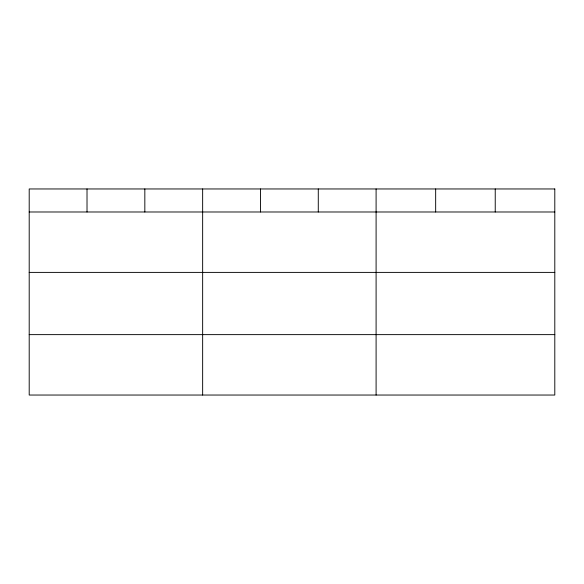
<?xml version="1.0" encoding="UTF-8"?>
<svg xmlns="http://www.w3.org/2000/svg" width="584" height="584" viewBox="0 0 584 584"><rect width="100%" height="100%" fill="white"/><g stroke="black" fill="none" stroke-linecap="round" stroke-linejoin="round"><path stroke-width="0.88" d="M29.2 211.985L554.8 211.985M29.2 272.392L554.8 272.392M29.2 334.632L554.8 334.632M495.232 188.961L495.232 211.985M435.664 188.961L435.664 211.985M376.096 188.961L376.096 395.039M318.28 188.961L318.28 211.985M260.464 188.961L260.464 211.985M202.648 188.961L202.648 395.039M144.832 188.961L144.832 211.985M87.016 188.961L87.016 211.985M554.8 188.961L29.2 188.961L29.2 395.039L554.8 395.039L554.8 188.961"/></g></svg>
